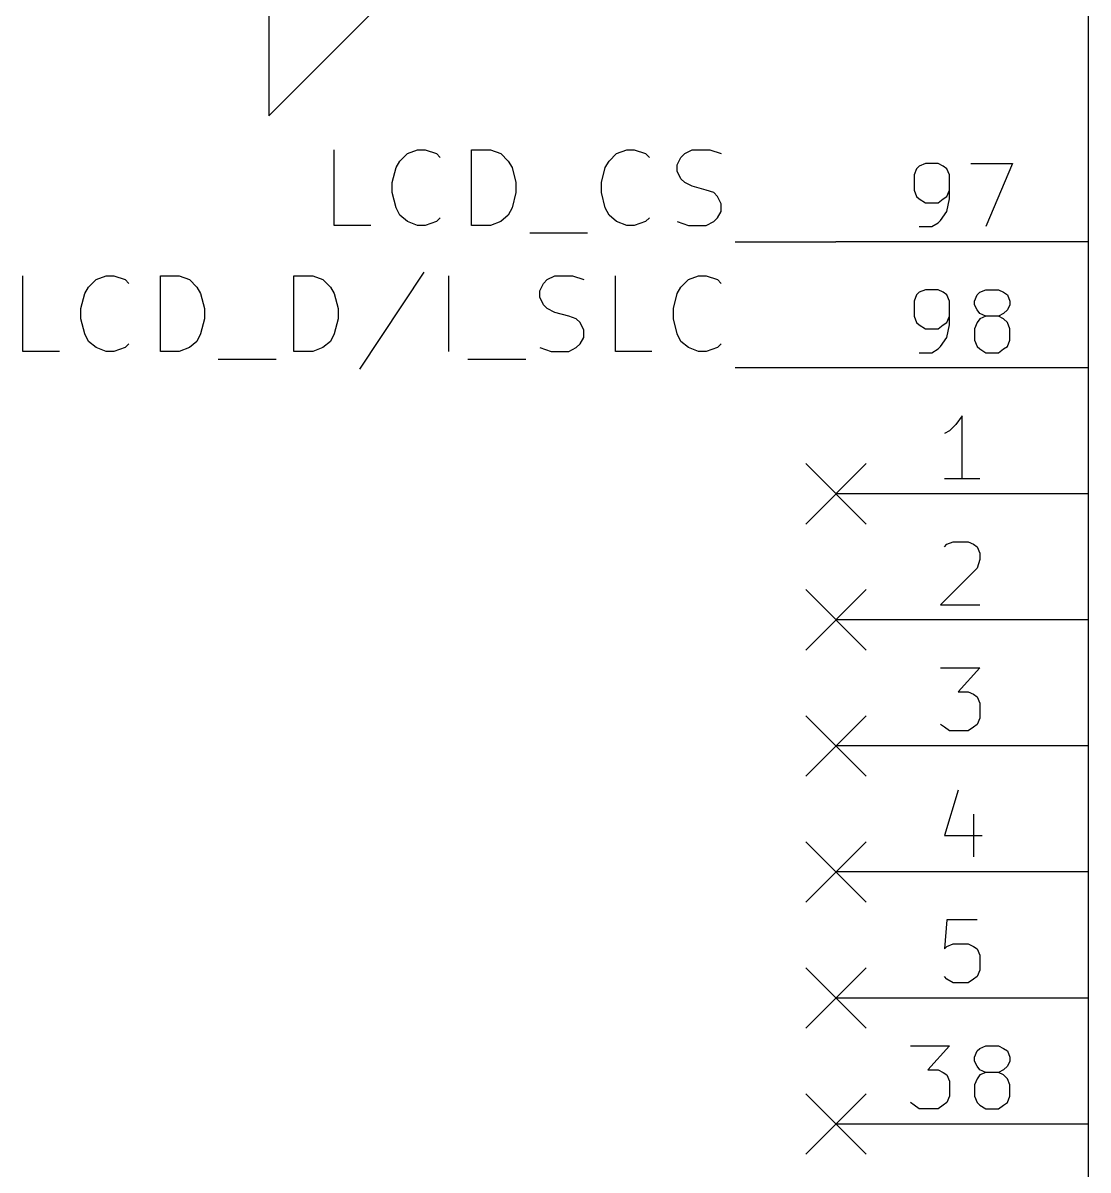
# Model space of a CAD drawing. Extents: x 12 to 829, y -582 to -12.
# Drawn here: x 246.51 to 267.97, y -99.99 to -76.87 of the extents above; entities that cross this region are included whole.
import ezdxf

# ---------------------------------------------------------------- set-up
doc = ezdxf.new("R2010")
doc.units = 0
doc.header["$MEASUREMENT"] = 0
doc.layers.add('BLACK', color=7, linetype='CONTINUOUS')

msp = doc.modelspace()

# ---------------------------------------------------------------- linework, layer by layer
at = {"layer": 'Black'}
for p, q in [((251.46, -33.02), (251.46, -78.74)), ((267.97, -35.56), (267.97, -176.53)), ((251.46, -78.74), (254, -76.2)), ((251.46, -78.74), (254, -76.2)), ((252.781, -80.9498), (252.781, -79.4258)), ((254.102, -79.6544), (254.254, -79.502)), ((254.254, -79.502), (254.457, -79.4258)), ((254.457, -79.4258), (254.61, -79.4258)), ((254.61, -79.4258), (254.838, -79.502)), ((254.838, -79.502), (254.914, -79.5782)), ((255.549, -80.9498), (255.549, -79.4258)), ((255.549, -79.4258), (255.93, -79.4258)), ((255.93, -79.4258), (256.134, -79.502)), ((256.134, -79.502), (256.286, -79.6544)), ((258.318, -79.6544), (258.47, -79.502)), ((258.47, -79.502), (258.674, -79.4258)), ((258.674, -79.4258), (258.826, -79.4258)), ((258.826, -79.4258), (259.055, -79.502)), ((259.055, -79.502), (259.131, -79.5782)), ((259.766, -79.5782), (259.842, -79.502)), ((259.842, -79.502), (259.994, -79.4258)), ((259.994, -79.4258), (260.35, -79.4258)), ((260.35, -79.4258), (260.579, -79.502)), ((254.025, -79.7814), (254.102, -79.6544)), ((256.286, -79.6544), (256.362, -79.7814)), ((258.242, -79.7814), (258.318, -79.6544)), ((259.69, -79.7306), (259.766, -79.5782)), ((259.69, -79.8576), (259.69, -79.7306)), ((264.693, -79.7052), (264.566, -79.756)), ((264.947, -79.7052), (264.693, -79.7052)), ((265.049, -79.756), (264.947, -79.7052)), ((265.608, -79.7052), (266.446, -79.7052)), ((266.446, -79.7052), (265.913, -80.9752)), ((253.949, -80.0862), (254.025, -79.7814)), ((256.362, -79.7814), (256.438, -80.0862)), ((258.166, -80.0862), (258.242, -79.7814)), ((259.766, -80.01), (259.69, -79.8576)), ((264.516, -79.8068), (264.465, -79.9338)), ((264.465, -79.9338), (264.465, -80.2386)), ((264.566, -79.756), (264.516, -79.8068)), ((265.125, -79.8068), (265.049, -79.756)), ((265.176, -79.9338), (265.125, -79.8068)), ((265.176, -80.4164), (265.176, -79.9338)), ((253.949, -80.2894), (253.949, -80.0862)), ((256.438, -80.0862), (256.438, -80.2894)), ((258.166, -80.2894), (258.166, -80.0862)), ((259.842, -80.0862), (259.766, -80.01)), ((259.994, -80.1624), (259.842, -80.0862)), ((260.274, -80.2386), (259.994, -80.1624)), ((254.025, -80.5942), (253.949, -80.2894)), ((256.438, -80.2894), (256.362, -80.5942)), ((258.242, -80.5942), (258.166, -80.2894)), ((260.426, -80.2894), (260.274, -80.2386)), ((260.502, -80.3656), (260.426, -80.2894)), ((260.579, -80.518), (260.502, -80.3656)), ((264.465, -80.2386), (264.516, -80.3656)), ((264.516, -80.3656), (264.566, -80.4164)), ((264.566, -80.4164), (264.693, -80.4926)), ((264.947, -80.4926), (265.049, -80.4164)), ((265.049, -80.4164), (265.125, -80.3656)), ((265.125, -80.3656), (265.176, -80.2386)), ((265.125, -80.6704), (265.176, -80.4164)), ((254.102, -80.7466), (254.025, -80.5942)), ((256.362, -80.5942), (256.286, -80.7466)), ((258.318, -80.7466), (258.242, -80.5942)), ((260.502, -80.7974), (260.579, -80.6704)), ((260.579, -80.6704), (260.579, -80.518)), ((264.693, -80.4926), (264.947, -80.4926)), ((264.998, -80.8482), (265.125, -80.6704)), ((254.254, -80.8736), (254.102, -80.7466)), ((254.457, -80.9498), (254.254, -80.8736)), ((254.838, -80.8736), (254.61, -80.9498)), ((254.914, -80.7974), (254.838, -80.8736)), ((256.134, -80.8736), (255.93, -80.9498)), ((256.286, -80.7466), (256.134, -80.8736)), ((258.47, -80.8736), (258.318, -80.7466)), ((258.674, -80.9498), (258.47, -80.8736)), ((259.055, -80.8736), (258.826, -80.9498)), ((259.131, -80.7974), (259.055, -80.8736)), ((259.69, -80.8736), (259.918, -80.9498)), ((260.274, -80.9498), (260.426, -80.8736)), ((260.426, -80.8736), (260.502, -80.7974)), ((264.82, -80.9752), (264.947, -80.899)), ((264.947, -80.899), (264.998, -80.8482)), ((253.517, -80.9498), (252.781, -80.9498)), ((254.61, -80.9498), (254.457, -80.9498)), ((255.93, -80.9498), (255.549, -80.9498)), ((256.718, -81.1022), (257.886, -81.1022)), ((258.826, -80.9498), (258.674, -80.9498)), ((259.918, -80.9498), (260.274, -80.9498)), ((264.566, -80.9752), (264.82, -80.9752)), ((260.858, -81.28), (262.89, -81.28)), ((267.97, -81.28), (262.89, -81.28)), ((246.507, -83.4898), (246.507, -81.9658)), ((247.828, -82.1944), (247.98, -82.042)), ((247.98, -82.042), (248.183, -81.9658)), ((248.183, -81.9658), (248.336, -81.9658)), ((248.336, -81.9658), (248.564, -82.042)), ((248.564, -82.042), (248.641, -82.1182)), ((249.276, -83.4898), (249.276, -81.9658)), ((249.276, -81.9658), (249.657, -81.9658)), ((249.657, -81.9658), (249.86, -82.042)), ((249.86, -82.042), (250.012, -82.1944)), ((251.968, -83.4898), (251.968, -81.9658)), ((251.968, -81.9658), (252.349, -81.9658)), ((252.349, -81.9658), (252.552, -82.042)), ((252.552, -82.042), (252.705, -82.1944)), ((254.584, -81.8896), (253.289, -83.8454)), ((255.092, -83.4898), (255.092, -81.9658)), ((256.997, -82.1182), (257.073, -82.042)), ((257.073, -82.042), (257.226, -81.9658)), ((257.226, -81.9658), (257.581, -81.9658)), ((257.581, -81.9658), (257.81, -82.042)), ((258.445, -83.4898), (258.445, -81.9658)), ((259.766, -82.1944), (259.918, -82.042)), ((259.918, -82.042), (260.121, -81.9658)), ((260.121, -81.9658), (260.274, -81.9658)), ((260.274, -81.9658), (260.502, -82.042)), ((260.502, -82.042), (260.579, -82.1182)), ((247.752, -82.3214), (247.828, -82.1944)), ((250.012, -82.1944), (250.088, -82.3214)), ((252.705, -82.1944), (252.781, -82.3214)), ((256.921, -82.2706), (256.997, -82.1182)), ((256.921, -82.3976), (256.921, -82.2706)), ((259.69, -82.3214), (259.766, -82.1944)), ((264.566, -82.296), (264.516, -82.3468)), ((264.693, -82.2452), (264.566, -82.296)), ((264.947, -82.2452), (264.693, -82.2452)), ((265.049, -82.296), (264.947, -82.2452)), ((265.125, -82.3468), (265.049, -82.296)), ((265.735, -82.3468), (265.786, -82.296)), ((265.786, -82.296), (265.913, -82.2452)), ((265.913, -82.2452), (266.167, -82.2452)), ((266.167, -82.2452), (266.268, -82.296)), ((266.268, -82.296), (266.344, -82.3468)), ((247.675, -82.6262), (247.752, -82.3214)), ((250.088, -82.3214), (250.165, -82.6262)), ((252.781, -82.3214), (252.857, -82.6262)), ((256.997, -82.55), (256.921, -82.3976)), ((259.613, -82.6262), (259.69, -82.3214)), ((264.516, -82.3468), (264.465, -82.4738)), ((264.465, -82.4738), (264.465, -82.7786)), ((265.176, -82.4738), (265.125, -82.3468)), ((265.176, -82.9564), (265.176, -82.4738)), ((265.684, -82.4738), (265.735, -82.3468)), ((265.684, -82.55), (265.684, -82.4738)), ((266.344, -82.3468), (266.395, -82.4738)), ((266.395, -82.4738), (266.395, -82.55)), ((247.675, -82.8294), (247.675, -82.6262)), ((250.165, -82.6262), (250.165, -82.8294)), ((252.857, -82.6262), (252.857, -82.8294)), ((257.073, -82.6262), (256.997, -82.55)), ((257.226, -82.7024), (257.073, -82.6262)), ((257.505, -82.7786), (257.226, -82.7024)), ((259.613, -82.8294), (259.613, -82.6262)), ((265.735, -82.6516), (265.684, -82.55)), ((265.786, -82.7278), (265.735, -82.6516)), ((265.913, -82.7786), (265.786, -82.7278)), ((266.268, -82.7278), (266.167, -82.7786)), ((266.344, -82.6516), (266.268, -82.7278)), ((266.395, -82.55), (266.344, -82.6516)), ((247.752, -83.1342), (247.675, -82.8294)), ((250.165, -82.8294), (250.088, -83.1342)), ((252.857, -82.8294), (252.781, -83.1342)), ((257.658, -82.8294), (257.505, -82.7786)), ((257.734, -82.9056), (257.658, -82.8294)), ((257.81, -83.058), (257.734, -82.9056)), ((259.69, -83.1342), (259.613, -82.8294)), ((264.465, -82.7786), (264.516, -82.9056)), ((264.516, -82.9056), (264.566, -82.9564)), ((264.566, -82.9564), (264.693, -83.0326)), ((264.947, -83.0326), (265.049, -82.9564)), ((265.049, -82.9564), (265.125, -82.9056)), ((265.125, -82.9056), (265.176, -82.7786)), ((265.125, -83.2104), (265.176, -82.9564)), ((265.735, -82.9056), (265.684, -83.0326)), ((265.786, -82.8294), (265.735, -82.9056)), ((265.913, -82.7786), (265.786, -82.8294)), ((266.167, -82.7786), (265.913, -82.7786)), ((266.268, -82.8294), (266.167, -82.7786)), ((266.344, -82.9056), (266.268, -82.8294)), ((266.395, -83.0326), (266.344, -82.9056)), ((247.828, -83.2866), (247.752, -83.1342)), ((250.088, -83.1342), (250.012, -83.2866)), ((252.781, -83.1342), (252.705, -83.2866)), ((257.734, -83.3374), (257.81, -83.2104)), ((257.81, -83.2104), (257.81, -83.058)), ((259.766, -83.2866), (259.69, -83.1342)), ((264.693, -83.0326), (264.947, -83.0326)), ((264.998, -83.3882), (265.125, -83.2104)), ((265.684, -83.0326), (265.684, -83.2612)), ((266.395, -83.2612), (266.395, -83.0326)), ((247.98, -83.4136), (247.828, -83.2866)), ((248.183, -83.4898), (247.98, -83.4136)), ((248.564, -83.4136), (248.336, -83.4898)), ((248.641, -83.3374), (248.564, -83.4136)), ((249.86, -83.4136), (249.657, -83.4898)), ((250.012, -83.2866), (249.86, -83.4136)), ((252.552, -83.4136), (252.349, -83.4898)), ((252.705, -83.2866), (252.552, -83.4136)), ((256.921, -83.4136), (257.15, -83.4898)), ((257.505, -83.4898), (257.658, -83.4136)), ((257.658, -83.4136), (257.734, -83.3374)), ((259.918, -83.4136), (259.766, -83.2866)), ((260.121, -83.4898), (259.918, -83.4136)), ((260.502, -83.4136), (260.274, -83.4898)), ((260.579, -83.3374), (260.502, -83.4136)), ((264.82, -83.5152), (264.947, -83.439)), ((264.947, -83.439), (264.998, -83.3882)), ((265.684, -83.2612), (265.735, -83.3882)), ((265.735, -83.3882), (265.786, -83.439)), ((265.786, -83.439), (265.913, -83.5152)), ((266.167, -83.5152), (266.268, -83.439)), ((266.268, -83.439), (266.344, -83.3882)), ((266.344, -83.3882), (266.395, -83.2612)), ((247.244, -83.4898), (246.507, -83.4898)), ((248.336, -83.4898), (248.183, -83.4898)), ((249.657, -83.4898), (249.276, -83.4898)), ((250.444, -83.6422), (251.612, -83.6422)), ((252.349, -83.4898), (251.968, -83.4898)), ((255.473, -83.6422), (256.642, -83.6422)), ((257.15, -83.4898), (257.505, -83.4898)), ((259.182, -83.4898), (258.445, -83.4898)), ((260.274, -83.4898), (260.121, -83.4898)), ((264.566, -83.5152), (264.82, -83.5152)), ((265.913, -83.5152), (266.167, -83.5152)), ((262.89, -83.82), (260.858, -83.82)), ((267.97, -83.82), (262.89, -83.82)), ((265.43, -84.7852), (265.303, -84.963)), ((265.43, -86.0552), (265.43, -84.7852)), ((265.303, -84.963), (265.176, -85.09)), ((265.176, -85.09), (265.074, -85.1408)), ((262.28, -85.7504), (263.5, -86.9696)), ((263.5, -85.7504), (262.28, -86.9696)), ((265.786, -86.0552), (265.074, -86.0552)), ((267.97, -86.36), (262.89, -86.36)), ((265.074, -87.4268), (265.125, -87.376)), ((265.125, -87.376), (265.252, -87.3252)), ((265.252, -87.3252), (265.557, -87.3252)), ((265.557, -87.3252), (265.659, -87.376)), ((265.659, -87.376), (265.735, -87.4268)), ((265.735, -87.4268), (265.786, -87.5538)), ((265.786, -87.5538), (265.786, -87.6808)), ((265.786, -87.6808), (265.735, -87.8586)), ((265.735, -87.8586), (264.998, -88.5952)), ((262.28, -88.2904), (263.5, -89.5096)), ((263.5, -88.2904), (262.28, -89.5096)), ((264.998, -88.5952), (265.786, -88.5952)), ((267.97, -88.9), (262.89, -88.9)), ((264.998, -89.8652), (265.786, -89.8652)), ((265.786, -89.8652), (265.354, -90.3478)), ((265.354, -90.3478), (265.557, -90.3478)), ((265.557, -90.3478), (265.659, -90.3986)), ((265.659, -90.3986), (265.735, -90.4494)), ((265.735, -90.4494), (265.786, -90.5764)), ((265.786, -90.5764), (265.786, -90.8812)), ((262.28, -90.8304), (263.5, -92.0496)), ((263.5, -90.8304), (262.28, -92.0496)), ((265.074, -91.059), (264.998, -91.0082)), ((265.176, -91.1352), (265.074, -91.059)), ((265.659, -91.059), (265.557, -91.1352)), ((265.735, -91.0082), (265.659, -91.059)), ((265.786, -90.8812), (265.735, -91.0082)), ((265.557, -91.1352), (265.176, -91.1352)), ((267.97, -91.44), (262.89, -91.44)), ((265.354, -92.329), (265.074, -93.2434)), ((265.659, -92.8116), (265.659, -93.6752)), ((262.28, -93.3704), (263.5, -94.5896)), ((263.5, -93.3704), (262.28, -94.5896)), ((265.074, -93.2434), (265.836, -93.2434)), ((267.97, -93.98), (262.89, -93.98)), ((265.125, -94.9452), (265.074, -95.5294)), ((265.735, -94.9452), (265.125, -94.9452)), ((265.125, -95.4786), (265.252, -95.4278)), ((265.252, -95.4278), (265.557, -95.4278)), ((265.557, -95.4278), (265.659, -95.4786)), ((265.074, -95.5294), (265.125, -95.4786)), ((265.659, -95.4786), (265.735, -95.5294)), ((265.735, -95.5294), (265.786, -95.6564)), ((265.786, -95.6564), (265.786, -95.9612)), ((262.28, -95.9104), (263.5, -97.1296)), ((263.5, -95.9104), (262.28, -97.1296)), ((265.125, -96.139), (265.074, -96.0882)), ((265.252, -96.2152), (265.125, -96.139)), ((265.659, -96.139), (265.557, -96.2152)), ((265.735, -96.0882), (265.659, -96.139)), ((265.786, -95.9612), (265.735, -96.0882)), ((265.557, -96.2152), (265.252, -96.2152)), ((267.97, -96.52), (262.89, -96.52)), ((264.389, -97.4852), (265.176, -97.4852)), ((265.176, -97.4852), (264.744, -97.9678)), ((265.735, -97.5868), (265.786, -97.536)), ((265.786, -97.536), (265.913, -97.4852)), ((265.913, -97.4852), (266.167, -97.4852)), ((266.167, -97.4852), (266.268, -97.536)), ((266.268, -97.536), (266.344, -97.5868)), ((265.684, -97.7138), (265.735, -97.5868)), ((265.684, -97.79), (265.684, -97.7138)), ((266.344, -97.5868), (266.395, -97.7138)), ((266.395, -97.7138), (266.395, -97.79)), ((264.744, -97.9678), (264.947, -97.9678)), ((264.947, -97.9678), (265.049, -98.0186)), ((265.735, -97.8916), (265.684, -97.79)), ((265.786, -97.9678), (265.735, -97.8916)), ((265.913, -98.0186), (265.786, -97.9678)), ((266.268, -97.9678), (266.167, -98.0186)), ((266.344, -97.8916), (266.268, -97.9678)), ((266.395, -97.79), (266.344, -97.8916)), ((265.049, -98.0186), (265.125, -98.0694)), ((265.125, -98.0694), (265.176, -98.1964)), ((265.176, -98.1964), (265.176, -98.5012)), ((265.735, -98.1456), (265.684, -98.2726)), ((265.786, -98.0694), (265.735, -98.1456)), ((265.913, -98.0186), (265.786, -98.0694)), ((266.167, -98.0186), (265.913, -98.0186)), ((266.268, -98.0694), (266.167, -98.0186)), ((266.344, -98.1456), (266.268, -98.0694)), ((266.395, -98.2726), (266.344, -98.1456)), ((262.28, -98.4504), (263.5, -99.6696)), ((263.5, -98.4504), (262.28, -99.6696)), ((265.684, -98.2726), (265.684, -98.5012)), ((266.395, -98.5012), (266.395, -98.2726)), ((264.465, -98.679), (264.389, -98.6282)), ((264.566, -98.7552), (264.465, -98.679)), ((265.049, -98.679), (264.947, -98.7552)), ((265.125, -98.6282), (265.049, -98.679)), ((265.176, -98.5012), (265.125, -98.6282)), ((265.684, -98.5012), (265.735, -98.6282)), ((265.735, -98.6282), (265.786, -98.679)), ((265.786, -98.679), (265.913, -98.7552)), ((266.167, -98.7552), (266.268, -98.679)), ((266.268, -98.679), (266.344, -98.6282)), ((266.344, -98.6282), (266.395, -98.5012)), ((264.947, -98.7552), (264.566, -98.7552)), ((265.913, -98.7552), (266.167, -98.7552)), ((267.97, -99.06), (262.89, -99.06))]:
    msp.add_line(p, q, dxfattribs=at)

doc.saveas('drawing.dxf')
